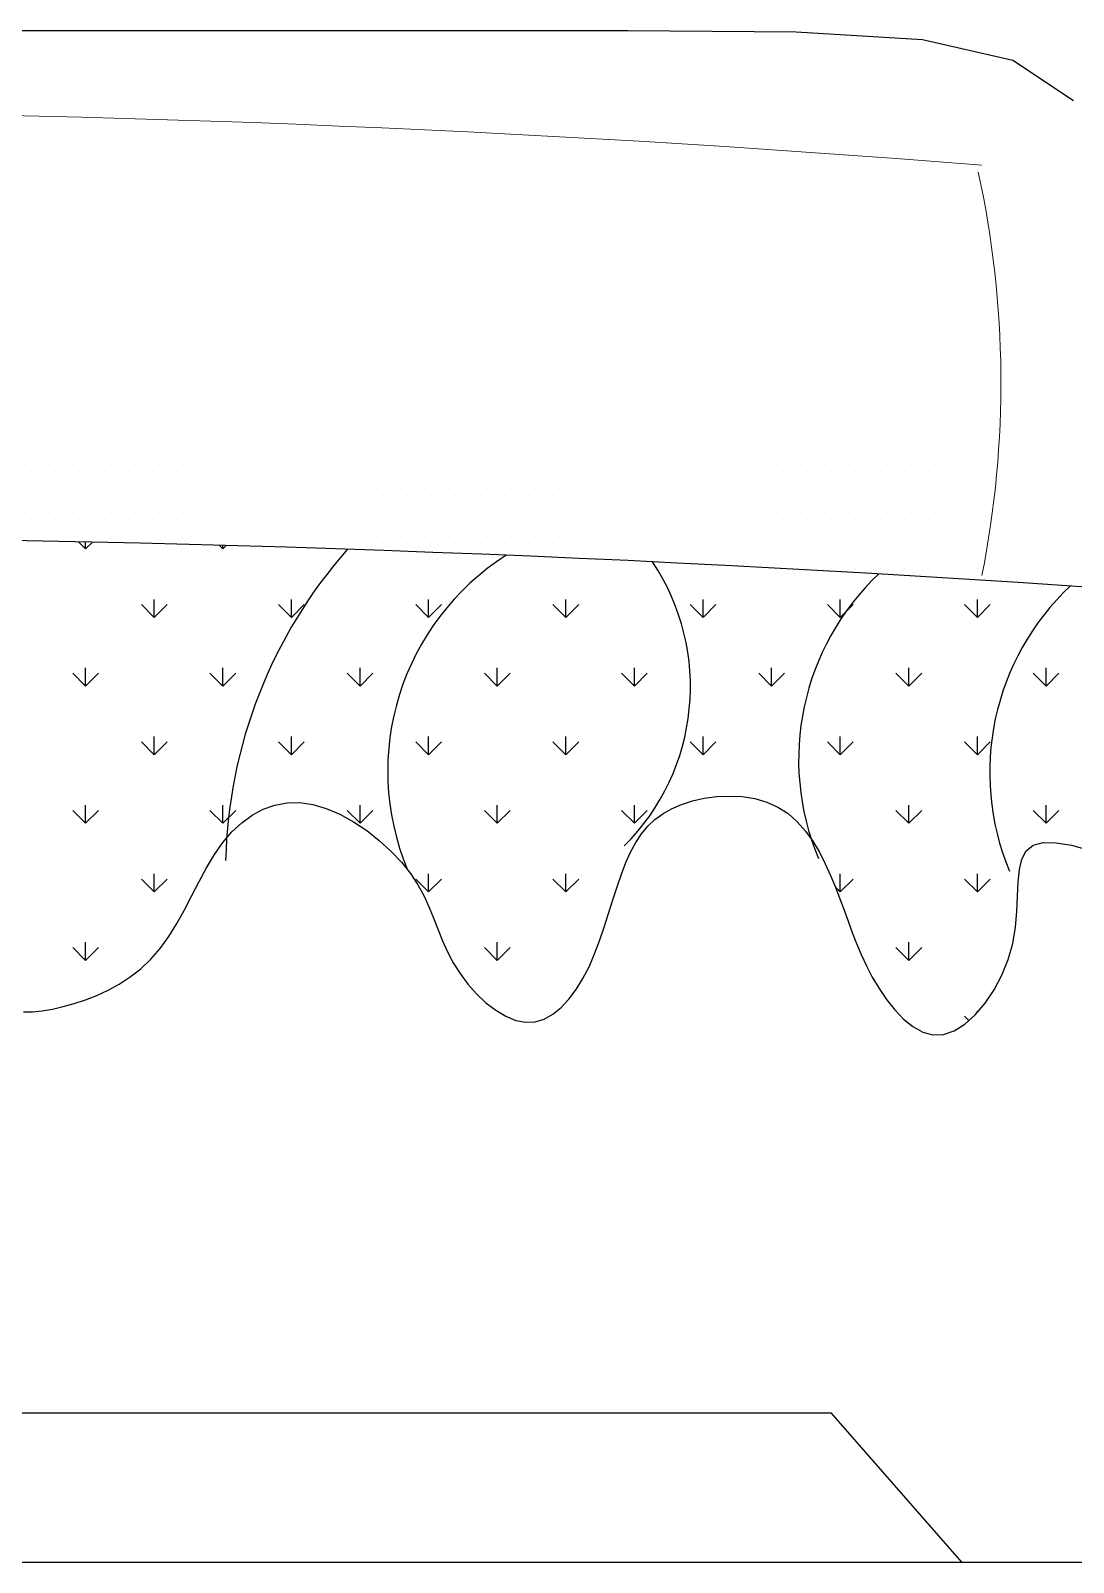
# Model space of a CAD drawing. Header units: millimetres. Extents: x -12161372 to 46643, y -9506984 to 15358.
# Drawn here: x 41142.7 to 41188.8, y 1097.9 to 1165.6 of the extents above; entities that cross this region are included whole.
import ezdxf

# ---------------------------------------------------------------- set-up
doc = ezdxf.new("R2010")
doc.units = ezdxf.units.MM
doc.layers.add('BLOCK', color=6, linetype='Continuous')
doc.layers.add('sloof', color=7, linetype='Continuous')
doc.layers.add('hatch', color=7, linetype='Continuous', lineweight=5)
doc.layers.add('TAMPAK', color=20, linetype='Continuous', lineweight=13)

# ---------------------------------------------------------------- blocks, each defined once
blk = doc.blocks.new('*X748')
at = {"color": 0}
for p, q in [((223.0922, 435.2242), (223.0553, 435.2611)), ((223.0922, 435.2242), (223.0922, 435.2603)), ((223.0922, 435.2242), (223.1275, 435.2595)), ((223.7993, 435.2242), (223.7805, 435.243)), ((223.7993, 435.2242), (223.7993, 435.2425)), ((223.7993, 435.2242), (223.8171, 435.242)), ((223.4457, 434.8707), (223.3795, 434.937)), ((223.4457, 434.8707), (223.4457, 434.9644)), ((223.4457, 434.8707), (223.512, 434.937)), ((224.1528, 434.8707), (224.0866, 434.937)), ((224.1528, 434.8707), (224.1528, 434.9644)), ((224.1528, 434.8707), (224.2191, 434.937)), ((224.86, 434.8707), (224.7937, 434.937)), ((224.86, 434.8707), (224.86, 434.9644)), ((224.86, 434.8707), (224.9262, 434.937)), ((225.5671, 434.8707), (225.5008, 434.937)), ((225.5671, 434.8707), (225.5671, 434.9644)), ((225.5671, 434.8707), (225.6334, 434.937)), ((226.2742, 434.8707), (226.2079, 434.937)), ((226.2742, 434.8707), (226.2742, 434.9644)), ((226.2742, 434.8707), (226.3405, 434.937)), ((226.9813, 434.8707), (226.915, 434.937)), ((226.9813, 434.8707), (226.9813, 434.9644)), ((226.9813, 434.8707), (227.0476, 434.937)), ((227.6884, 434.8707), (227.6221, 434.937)), ((227.6884, 434.8707), (227.6884, 434.9644)), ((227.6884, 434.8707), (227.7547, 434.937)), ((223.0922, 434.5171), (223.0922, 434.6109)), ((223.7993, 434.5171), (223.7993, 434.6109)), ((224.5064, 434.5171), (224.5064, 434.6109)), ((225.2135, 434.5171), (225.2135, 434.6109)), ((225.9206, 434.5171), (225.9206, 434.6109)), ((226.6277, 434.5171), (226.6277, 434.6109)), ((227.3348, 434.5171), (227.3348, 434.6109)), ((228.0419, 434.5171), (228.0419, 434.6109)), ((223.0922, 434.5171), (223.0259, 434.5834)), ((223.0922, 434.5171), (223.1585, 434.5834)), ((223.7993, 434.5171), (223.733, 434.5834)), ((223.7993, 434.5171), (223.8656, 434.5834)), ((224.5064, 434.5171), (224.4401, 434.5834)), ((224.5064, 434.5171), (224.5727, 434.5834)), ((225.2135, 434.5171), (225.1472, 434.5834)), ((225.2135, 434.5171), (225.2798, 434.5834)), ((225.9206, 434.5171), (225.8543, 434.5834)), ((225.9206, 434.5171), (225.9869, 434.5834)), ((226.6277, 434.5171), (226.5614, 434.5834)), ((226.6277, 434.5171), (226.694, 434.5834)), ((227.3348, 434.5171), (227.2685, 434.5834)), ((227.3348, 434.5171), (227.4011, 434.5834)), ((228.0419, 434.5171), (227.9756, 434.5834)), ((228.0419, 434.5171), (228.1082, 434.5834)), ((223.4457, 434.1636), (223.3795, 434.2299)), ((223.4457, 434.1636), (223.4457, 434.2573)), ((223.4457, 434.1636), (223.512, 434.2299)), ((224.1528, 434.1636), (224.0866, 434.2299)), ((224.1528, 434.1636), (224.1528, 434.2573)), ((224.1528, 434.1636), (224.2191, 434.2299)), ((224.86, 434.1636), (224.7937, 434.2299)), ((224.86, 434.1636), (224.86, 434.2573)), ((224.86, 434.1636), (224.9262, 434.2299)), ((225.5671, 434.1636), (225.5008, 434.2299)), ((225.5671, 434.1636), (225.5671, 434.2573)), ((225.5671, 434.1636), (225.6334, 434.2299)), ((226.2742, 434.1636), (226.2079, 434.2299)), ((226.2742, 434.1636), (226.2742, 434.2573)), ((226.2742, 434.1636), (226.3405, 434.2299)), ((226.9813, 434.1636), (226.915, 434.2299)), ((226.9813, 434.1636), (226.9813, 434.2573)), ((226.9813, 434.1636), (227.0476, 434.2299)), ((227.6884, 434.1636), (227.6221, 434.2299)), ((227.6884, 434.1636), (227.6884, 434.2573)), ((227.6884, 434.1636), (227.7547, 434.2299)), ((223.0922, 433.81), (223.0922, 433.9038)), ((223.7993, 433.81), (223.7993, 433.9038)), ((224.5064, 433.81), (224.5064, 433.9038)), ((225.2135, 433.81), (225.2135, 433.9038)), ((225.9206, 433.81), (225.9206, 433.9038)), ((227.3348, 433.81), (227.3348, 433.9038)), ((228.0419, 433.81), (228.0419, 433.9038)), ((223.0922, 433.81), (223.0259, 433.8763)), ((223.0922, 433.81), (223.1585, 433.8763)), ((223.7993, 433.81), (223.733, 433.8763)), ((223.7993, 433.81), (223.8656, 433.8763)), ((224.5064, 433.81), (224.4401, 433.8763)), ((224.5064, 433.81), (224.5727, 433.8763)), ((225.2135, 433.81), (225.1472, 433.8763)), ((225.2135, 433.81), (225.2798, 433.8763)), ((225.9206, 433.81), (225.8543, 433.8763)), ((225.9206, 433.81), (225.9869, 433.8763)), ((226.6911, 433.8734), (226.694, 433.8763)), ((227.3348, 433.81), (227.2685, 433.8763)), ((227.3348, 433.81), (227.4011, 433.8763)), ((228.0419, 433.81), (227.9756, 433.8763)), ((228.0419, 433.81), (228.1082, 433.8763)), ((223.4457, 433.4565), (223.3795, 433.5227)), ((223.4457, 433.4565), (223.4457, 433.5502)), ((223.4457, 433.4565), (223.512, 433.5227)), ((224.86, 433.4565), (224.7937, 433.5227)), ((224.86, 433.4565), (224.86, 433.5502)), ((224.86, 433.4565), (224.9262, 433.5227)), ((225.5671, 433.4565), (225.5008, 433.5227)), ((225.5671, 433.4565), (225.5671, 433.5502)), ((225.5671, 433.4565), (225.6334, 433.5227)), ((226.9813, 433.4565), (226.9813, 433.5502)), ((226.9813, 433.4565), (227.0476, 433.5227)), ((227.6884, 433.4565), (227.6221, 433.5227)), ((227.6884, 433.4565), (227.6884, 433.5502)), ((227.6884, 433.4565), (227.7547, 433.5227)), ((226.9813, 433.4565), (226.9562, 433.4815)), ((223.0922, 433.1029), (223.0922, 433.1967)), ((225.2135, 433.1029), (225.2135, 433.1967)), ((227.3348, 433.1029), (227.3348, 433.1967)), ((223.0922, 433.1029), (223.0259, 433.1692)), ((223.0922, 433.1029), (223.1585, 433.1692)), ((225.2135, 433.1029), (225.1472, 433.1692)), ((225.2135, 433.1029), (225.2798, 433.1692)), ((227.3348, 433.1029), (227.2685, 433.1692)), ((227.3348, 433.1029), (227.4011, 433.1692)), ((227.6448, 432.7929), (227.6221, 432.8156)), ((227.6884, 432.8353), (227.6884, 432.8431))]:
    blk.add_line(p, q, dxfattribs=at)
blk = doc.blocks.new('*X749')
at = {"color": 0}
for p, q in [((222.8125, 437.375), (222.8125, 437.375)), ((222.9375, 437.375), (222.9375, 437.375)), ((223.0625, 437.375), (223.0625, 437.375)), ((223.1875, 437.375), (223.1875, 437.375)), ((223.3125, 437.375), (223.3125, 437.375)), ((223.4375, 437.375), (223.4375, 437.375)), ((223.5625, 437.375), (223.5625, 437.375)), ((223.6875, 437.375), (223.6875, 437.375)), ((223.8125, 437.375), (223.8125, 437.375)), ((223.9375, 437.375), (223.9375, 437.375)), ((224.0625, 437.375), (224.0625, 437.375)), ((224.1875, 437.375), (224.1875, 437.375)), ((224.3125, 437.375), (224.3125, 437.375)), ((224.4375, 437.375), (224.4375, 437.375)), ((224.5625, 437.375), (224.5625, 437.375)), ((224.6875, 437.375), (224.6875, 437.375)), ((224.8125, 437.375), (224.8125, 437.375)), ((224.9375, 437.375), (224.9375, 437.375)), ((222.875, 437.25), (222.875, 437.25)), ((223, 437.25), (223, 437.25)), ((223.125, 437.25), (223.125, 437.25)), ((223.25, 437.25), (223.25, 437.25)), ((223.375, 437.25), (223.375, 437.25)), ((223.5, 437.25), (223.5, 437.25)), ((223.625, 437.25), (223.625, 437.25)), ((223.75, 437.25), (223.75, 437.25)), ((223.875, 437.25), (223.875, 437.25)), ((224, 437.25), (224, 437.25)), ((224.125, 437.25), (224.125, 437.25)), ((224.25, 437.25), (224.25, 437.25)), ((224.375, 437.25), (224.375, 437.25)), ((224.5, 437.25), (224.5, 437.25)), ((224.625, 437.25), (224.625, 437.25)), ((224.75, 437.25), (224.75, 437.25)), ((224.875, 437.25), (224.875, 437.25)), ((225, 437.25), (225, 437.25)), ((225.125, 437.25), (225.125, 437.25)), ((225.25, 437.25), (225.25, 437.25)), ((225.375, 437.25), (225.375, 437.25)), ((225.5, 437.25), (225.5, 437.25)), ((225.625, 437.25), (225.625, 437.25)), ((225.75, 437.25), (225.75, 437.25)), ((225.875, 437.25), (225.875, 437.25)), ((226, 437.25), (226, 437.25)), ((226.125, 437.25), (226.125, 437.25)), ((226.25, 437.25), (226.25, 437.25)), ((226.375, 437.25), (226.375, 437.25)), ((226.5, 437.25), (226.5, 437.25)), ((226.625, 437.25), (226.625, 437.25)), ((226.75, 437.25), (226.75, 437.25)), ((226.875, 437.25), (226.875, 437.25)), ((227, 437.25), (227, 437.25)), ((222.8125, 437.125), (222.8125, 437.125)), ((222.9375, 437.125), (222.9375, 437.125)), ((223.0625, 437.125), (223.0625, 437.125)), ((223.1875, 437.125), (223.1875, 437.125)), ((223.3125, 437.125), (223.3125, 437.125)), ((223.4375, 437.125), (223.4375, 437.125)), ((223.5625, 437.125), (223.5625, 437.125)), ((223.6875, 437.125), (223.6875, 437.125)), ((223.8125, 437.125), (223.8125, 437.125)), ((223.9375, 437.125), (223.9375, 437.125)), ((224.0625, 437.125), (224.0625, 437.125)), ((224.1875, 437.125), (224.1875, 437.125)), ((224.3125, 437.125), (224.3125, 437.125)), ((224.4375, 437.125), (224.4375, 437.125)), ((224.5625, 437.125), (224.5625, 437.125)), ((224.6875, 437.125), (224.6875, 437.125)), ((224.8125, 437.125), (224.8125, 437.125)), ((224.9375, 437.125), (224.9375, 437.125)), ((225.0625, 437.125), (225.0625, 437.125)), ((225.1875, 437.125), (225.1875, 437.125)), ((225.3125, 437.125), (225.3125, 437.125)), ((225.4375, 437.125), (225.4375, 437.125)), ((225.5625, 437.125), (225.5625, 437.125)), ((225.6875, 437.125), (225.6875, 437.125)), ((225.8125, 437.125), (225.8125, 437.125)), ((225.9375, 437.125), (225.9375, 437.125)), ((226.0625, 437.125), (226.0625, 437.125)), ((226.1875, 437.125), (226.1875, 437.125)), ((226.3125, 437.125), (226.3125, 437.125)), ((226.4375, 437.125), (226.4375, 437.125)), ((226.5625, 437.125), (226.5625, 437.125)), ((226.6875, 437.125), (226.6875, 437.125)), ((226.8125, 437.125), (226.8125, 437.125)), ((226.9375, 437.125), (226.9375, 437.125)), ((227.0625, 437.125), (227.0625, 437.125)), ((227.1875, 437.125), (227.1875, 437.125)), ((227.3125, 437.125), (227.3125, 437.125)), ((227.4375, 437.125), (227.4375, 437.125)), ((227.5625, 437.125), (227.5625, 437.125)), ((227.6875, 437.125), (227.6875, 437.125)), ((222.875, 437), (222.875, 437)), ((223, 437), (223, 437)), ((223.125, 437), (223.125, 437)), ((223.25, 437), (223.25, 437)), ((223.375, 437), (223.375, 437)), ((223.5, 437), (223.5, 437)), ((223.625, 437), (223.625, 437)), ((223.75, 437), (223.75, 437)), ((223.875, 437), (223.875, 437)), ((224, 437), (224, 437)), ((224.125, 437), (224.125, 437)), ((224.25, 437), (224.25, 437)), ((224.375, 437), (224.375, 437)), ((224.5, 437), (224.5, 437)), ((224.625, 437), (224.625, 437)), ((224.75, 437), (224.75, 437)), ((224.875, 437), (224.875, 437)), ((225, 437), (225, 437)), ((225.125, 437), (225.125, 437)), ((225.25, 437), (225.25, 437)), ((225.375, 437), (225.375, 437)), ((225.5, 437), (225.5, 437)), ((225.625, 437), (225.625, 437)), ((225.75, 437), (225.75, 437)), ((225.875, 437), (225.875, 437)), ((226, 437), (226, 437)), ((226.125, 437), (226.125, 437)), ((226.25, 437), (226.25, 437)), ((226.375, 437), (226.375, 437)), ((226.5, 437), (226.5, 437)), ((226.625, 437), (226.625, 437)), ((226.75, 437), (226.75, 437)), ((226.875, 437), (226.875, 437)), ((227, 437), (227, 437)), ((227.125, 437), (227.125, 437)), ((227.25, 437), (227.25, 437)), ((227.375, 437), (227.375, 437)), ((227.5, 437), (227.5, 437)), ((227.625, 437), (227.625, 437)), ((222.8125, 436.875), (222.8125, 436.875)), ((222.9375, 436.875), (222.9375, 436.875)), ((223.0625, 436.875), (223.0625, 436.875)), ((223.1875, 436.875), (223.1875, 436.875)), ((223.3125, 436.875), (223.3125, 436.875)), ((223.4375, 436.875), (223.4375, 436.875)), ((223.5625, 436.875), (223.5625, 436.875)), ((223.6875, 436.875), (223.6875, 436.875)), ((223.8125, 436.875), (223.8125, 436.875)), ((223.9375, 436.875), (223.9375, 436.875)), ((224.0625, 436.875), (224.0625, 436.875)), ((224.1875, 436.875), (224.1875, 436.875)), ((224.3125, 436.875), (224.3125, 436.875)), ((224.4375, 436.875), (224.4375, 436.875)), ((224.5625, 436.875), (224.5625, 436.875)), ((224.6875, 436.875), (224.6875, 436.875)), ((224.8125, 436.875), (224.8125, 436.875)), ((224.9375, 436.875), (224.9375, 436.875)), ((225.0625, 436.875), (225.0625, 436.875)), ((225.1875, 436.875), (225.1875, 436.875)), ((225.3125, 436.875), (225.3125, 436.875)), ((225.4375, 436.875), (225.4375, 436.875)), ((225.5625, 436.875), (225.5625, 436.875)), ((225.6875, 436.875), (225.6875, 436.875)), ((225.8125, 436.875), (225.8125, 436.875)), ((225.9375, 436.875), (225.9375, 436.875)), ((226.0625, 436.875), (226.0625, 436.875)), ((226.1875, 436.875), (226.1875, 436.875)), ((226.3125, 436.875), (226.3125, 436.875)), ((226.4375, 436.875), (226.4375, 436.875)), ((226.5625, 436.875), (226.5625, 436.875)), ((226.6875, 436.875), (226.6875, 436.875)), ((226.8125, 436.875), (226.8125, 436.875)), ((226.9375, 436.875), (226.9375, 436.875)), ((227.0625, 436.875), (227.0625, 436.875)), ((227.1875, 436.875), (227.1875, 436.875)), ((227.3125, 436.875), (227.3125, 436.875)), ((227.4375, 436.875), (227.4375, 436.875)), ((227.5625, 436.875), (227.5625, 436.875)), ((227.6875, 436.875), (227.6875, 436.875)), ((222.875, 436.75), (222.875, 436.75)), ((223, 436.75), (223, 436.75)), ((223.125, 436.75), (223.125, 436.75)), ((223.25, 436.75), (223.25, 436.75)), ((223.375, 436.75), (223.375, 436.75)), ((223.5, 436.75), (223.5, 436.75)), ((223.625, 436.75), (223.625, 436.75)), ((223.75, 436.75), (223.75, 436.75)), ((223.875, 436.75), (223.875, 436.75)), ((224, 436.75), (224, 436.75)), ((224.125, 436.75), (224.125, 436.75)), ((224.25, 436.75), (224.25, 436.75)), ((224.375, 436.75), (224.375, 436.75)), ((224.5, 436.75), (224.5, 436.75)), ((224.625, 436.75), (224.625, 436.75)), ((224.75, 436.75), (224.75, 436.75)), ((224.875, 436.75), (224.875, 436.75)), ((225, 436.75), (225, 436.75)), ((225.125, 436.75), (225.125, 436.75)), ((225.25, 436.75), (225.25, 436.75)), ((225.375, 436.75), (225.375, 436.75)), ((225.5, 436.75), (225.5, 436.75)), ((225.625, 436.75), (225.625, 436.75)), ((225.75, 436.75), (225.75, 436.75)), ((225.875, 436.75), (225.875, 436.75)), ((226, 436.75), (226, 436.75)), ((226.125, 436.75), (226.125, 436.75)), ((226.25, 436.75), (226.25, 436.75)), ((226.375, 436.75), (226.375, 436.75)), ((226.5, 436.75), (226.5, 436.75)), ((226.625, 436.75), (226.625, 436.75)), ((226.75, 436.75), (226.75, 436.75)), ((226.875, 436.75), (226.875, 436.75)), ((227, 436.75), (227, 436.75)), ((227.125, 436.75), (227.125, 436.75)), ((227.25, 436.75), (227.25, 436.75)), ((227.375, 436.75), (227.375, 436.75)), ((227.5, 436.75), (227.5, 436.75)), ((227.625, 436.75), (227.625, 436.75)), ((227.75, 436.75), (227.75, 436.75)), ((222.8125, 436.625), (222.8125, 436.625)), ((222.9375, 436.625), (222.9375, 436.625)), ((223.0625, 436.625), (223.0625, 436.625)), ((223.1875, 436.625), (223.1875, 436.625)), ((223.3125, 436.625), (223.3125, 436.625)), ((223.4375, 436.625), (223.4375, 436.625)), ((223.5625, 436.625), (223.5625, 436.625)), ((223.6875, 436.625), (223.6875, 436.625)), ((223.8125, 436.625), (223.8125, 436.625)), ((223.9375, 436.625), (223.9375, 436.625)), ((224.0625, 436.625), (224.0625, 436.625)), ((224.1875, 436.625), (224.1875, 436.625)), ((224.3125, 436.625), (224.3125, 436.625)), ((224.4375, 436.625), (224.4375, 436.625)), ((224.5625, 436.625), (224.5625, 436.625)), ((224.6875, 436.625), (224.6875, 436.625)), ((224.8125, 436.625), (224.8125, 436.625)), ((224.9375, 436.625), (224.9375, 436.625)), ((225.0625, 436.625), (225.0625, 436.625)), ((225.1875, 436.625), (225.1875, 436.625)), ((225.3125, 436.625), (225.3125, 436.625)), ((225.4375, 436.625), (225.4375, 436.625)), ((225.5625, 436.625), (225.5625, 436.625)), ((225.6875, 436.625), (225.6875, 436.625)), ((225.8125, 436.625), (225.8125, 436.625)), ((225.9375, 436.625), (225.9375, 436.625)), ((226.0625, 436.625), (226.0625, 436.625)), ((226.1875, 436.625), (226.1875, 436.625)), ((226.3125, 436.625), (226.3125, 436.625)), ((226.4375, 436.625), (226.4375, 436.625)), ((226.5625, 436.625), (226.5625, 436.625)), ((226.6875, 436.625), (226.6875, 436.625)), ((226.8125, 436.625), (226.8125, 436.625)), ((226.9375, 436.625), (226.9375, 436.625)), ((227.0625, 436.625), (227.0625, 436.625)), ((227.1875, 436.625), (227.1875, 436.625)), ((227.3125, 436.625), (227.3125, 436.625)), ((227.4375, 436.625), (227.4375, 436.625)), ((227.5625, 436.625), (227.5625, 436.625)), ((227.6875, 436.625), (227.6875, 436.625)), ((222.875, 436.5), (222.875, 436.5)), ((223, 436.5), (223, 436.5)), ((223.125, 436.5), (223.125, 436.5)), ((223.25, 436.5), (223.25, 436.5)), ((223.375, 436.5), (223.375, 436.5)), ((223.5, 436.5), (223.5, 436.5)), ((223.625, 436.5), (223.625, 436.5)), ((223.75, 436.5), (223.75, 436.5)), ((223.875, 436.5), (223.875, 436.5)), ((224, 436.5), (224, 436.5)), ((224.125, 436.5), (224.125, 436.5)), ((224.25, 436.5), (224.25, 436.5)), ((224.375, 436.5), (224.375, 436.5)), ((224.5, 436.5), (224.5, 436.5)), ((224.625, 436.5), (224.625, 436.5)), ((224.75, 436.5), (224.75, 436.5)), ((224.875, 436.5), (224.875, 436.5)), ((225, 436.5), (225, 436.5)), ((225.125, 436.5), (225.125, 436.5)), ((225.25, 436.5), (225.25, 436.5)), ((225.375, 436.5), (225.375, 436.5)), ((225.5, 436.5), (225.5, 436.5)), ((225.625, 436.5), (225.625, 436.5)), ((225.75, 436.5), (225.75, 436.5)), ((225.875, 436.5), (225.875, 436.5)), ((226, 436.5), (226, 436.5)), ((226.125, 436.5), (226.125, 436.5)), ((226.25, 436.5), (226.25, 436.5)), ((226.375, 436.5), (226.375, 436.5)), ((226.5, 436.5), (226.5, 436.5)), ((226.625, 436.5), (226.625, 436.5)), ((226.75, 436.5), (226.75, 436.5)), ((226.875, 436.5), (226.875, 436.5)), ((227, 436.5), (227, 436.5)), ((227.125, 436.5), (227.125, 436.5)), ((227.25, 436.5), (227.25, 436.5)), ((227.375, 436.5), (227.375, 436.5)), ((227.5, 436.5), (227.5, 436.5)), ((227.625, 436.5), (227.625, 436.5)), ((227.75, 436.5), (227.75, 436.5)), ((222.8125, 436.375), (222.8125, 436.375)), ((222.9375, 436.375), (222.9375, 436.375)), ((223.0625, 436.375), (223.0625, 436.375)), ((223.1875, 436.375), (223.1875, 436.375)), ((223.3125, 436.375), (223.3125, 436.375)), ((223.4375, 436.375), (223.4375, 436.375)), ((223.5625, 436.375), (223.5625, 436.375)), ((223.6875, 436.375), (223.6875, 436.375)), ((223.8125, 436.375), (223.8125, 436.375)), ((223.9375, 436.375), (223.9375, 436.375)), ((224.0625, 436.375), (224.0625, 436.375)), ((224.1875, 436.375), (224.1875, 436.375)), ((224.3125, 436.375), (224.3125, 436.375)), ((224.4375, 436.375), (224.4375, 436.375)), ((224.5625, 436.375), (224.5625, 436.375)), ((224.6875, 436.375), (224.6875, 436.375)), ((224.8125, 436.375), (224.8125, 436.375)), ((224.9375, 436.375), (224.9375, 436.375)), ((225.0625, 436.375), (225.0625, 436.375)), ((225.1875, 436.375), (225.1875, 436.375)), ((225.3125, 436.375), (225.3125, 436.375)), ((225.4375, 436.375), (225.4375, 436.375)), ((225.5625, 436.375), (225.5625, 436.375)), ((225.6875, 436.375), (225.6875, 436.375)), ((225.8125, 436.375), (225.8125, 436.375)), ((225.9375, 436.375), (225.9375, 436.375)), ((226.0625, 436.375), (226.0625, 436.375)), ((226.1875, 436.375), (226.1875, 436.375)), ((226.3125, 436.375), (226.3125, 436.375)), ((226.4375, 436.375), (226.4375, 436.375)), ((226.5625, 436.375), (226.5625, 436.375)), ((226.6875, 436.375), (226.6875, 436.375)), ((226.8125, 436.375), (226.8125, 436.375)), ((226.9375, 436.375), (226.9375, 436.375)), ((227.0625, 436.375), (227.0625, 436.375)), ((227.1875, 436.375), (227.1875, 436.375)), ((227.3125, 436.375), (227.3125, 436.375)), ((227.4375, 436.375), (227.4375, 436.375)), ((227.5625, 436.375), (227.5625, 436.375)), ((227.6875, 436.375), (227.6875, 436.375)), ((222.875, 436.25), (222.875, 436.25)), ((223, 436.25), (223, 436.25)), ((223.125, 436.25), (223.125, 436.25)), ((223.25, 436.25), (223.25, 436.25)), ((223.375, 436.25), (223.375, 436.25)), ((223.5, 436.25), (223.5, 436.25)), ((223.625, 436.25), (223.625, 436.25)), ((223.75, 436.25), (223.75, 436.25)), ((223.875, 436.25), (223.875, 436.25)), ((224, 436.25), (224, 436.25)), ((224.125, 436.25), (224.125, 436.25)), ((224.25, 436.25), (224.25, 436.25)), ((224.375, 436.25), (224.375, 436.25)), ((224.5, 436.25), (224.5, 436.25)), ((224.625, 436.25), (224.625, 436.25)), ((224.75, 436.25), (224.75, 436.25)), ((224.875, 436.25), (224.875, 436.25)), ((225, 436.25), (225, 436.25)), ((225.125, 436.25), (225.125, 436.25)), ((225.25, 436.25), (225.25, 436.25)), ((225.375, 436.25), (225.375, 436.25)), ((225.5, 436.25), (225.5, 436.25)), ((225.625, 436.25), (225.625, 436.25)), ((225.75, 436.25), (225.75, 436.25)), ((225.875, 436.25), (225.875, 436.25)), ((226, 436.25), (226, 436.25)), ((226.125, 436.25), (226.125, 436.25)), ((226.25, 436.25), (226.25, 436.25)), ((226.375, 436.25), (226.375, 436.25)), ((226.5, 436.25), (226.5, 436.25)), ((226.625, 436.25), (226.625, 436.25)), ((226.75, 436.25), (226.75, 436.25)), ((226.875, 436.25), (226.875, 436.25)), ((227, 436.25), (227, 436.25)), ((227.125, 436.25), (227.125, 436.25)), ((227.25, 436.25), (227.25, 436.25)), ((227.375, 436.25), (227.375, 436.25)), ((227.5, 436.25), (227.5, 436.25)), ((227.625, 436.25), (227.625, 436.25)), ((227.75, 436.25), (227.75, 436.25)), ((222.8125, 436.125), (222.8125, 436.125)), ((222.9375, 436.125), (222.9375, 436.125)), ((223.0625, 436.125), (223.0625, 436.125)), ((223.1875, 436.125), (223.1875, 436.125)), ((223.3125, 436.125), (223.3125, 436.125)), ((223.4375, 436.125), (223.4375, 436.125)), ((223.5625, 436.125), (223.5625, 436.125)), ((223.6875, 436.125), (223.6875, 436.125)), ((223.8125, 436.125), (223.8125, 436.125)), ((223.9375, 436.125), (223.9375, 436.125)), ((224.0625, 436.125), (224.0625, 436.125)), ((224.1875, 436.125), (224.1875, 436.125)), ((224.3125, 436.125), (224.3125, 436.125)), ((224.4375, 436.125), (224.4375, 436.125)), ((224.5625, 436.125), (224.5625, 436.125)), ((224.6875, 436.125), (224.6875, 436.125)), ((224.8125, 436.125), (224.8125, 436.125)), ((224.9375, 436.125), (224.9375, 436.125)), ((225.0625, 436.125), (225.0625, 436.125)), ((225.1875, 436.125), (225.1875, 436.125)), ((225.3125, 436.125), (225.3125, 436.125)), ((225.4375, 436.125), (225.4375, 436.125)), ((225.5625, 436.125), (225.5625, 436.125)), ((225.6875, 436.125), (225.6875, 436.125)), ((225.8125, 436.125), (225.8125, 436.125)), ((225.9375, 436.125), (225.9375, 436.125)), ((226.0625, 436.125), (226.0625, 436.125)), ((226.1875, 436.125), (226.1875, 436.125)), ((226.3125, 436.125), (226.3125, 436.125)), ((226.4375, 436.125), (226.4375, 436.125)), ((226.5625, 436.125), (226.5625, 436.125)), ((226.6875, 436.125), (226.6875, 436.125)), ((226.8125, 436.125), (226.8125, 436.125)), ((226.9375, 436.125), (226.9375, 436.125)), ((227.0625, 436.125), (227.0625, 436.125)), ((227.1875, 436.125), (227.1875, 436.125)), ((227.3125, 436.125), (227.3125, 436.125)), ((227.4375, 436.125), (227.4375, 436.125)), ((227.5625, 436.125), (227.5625, 436.125)), ((227.6875, 436.125), (227.6875, 436.125)), ((222.875, 436), (222.875, 436)), ((223, 436), (223, 436)), ((223.125, 436), (223.125, 436)), ((223.25, 436), (223.25, 436)), ((223.375, 436), (223.375, 436)), ((223.5, 436), (223.5, 436)), ((223.625, 436), (223.625, 436)), ((223.75, 436), (223.75, 436)), ((223.875, 436), (223.875, 436)), ((224, 436), (224, 436)), ((224.125, 436), (224.125, 436)), ((224.25, 436), (224.25, 436)), ((224.375, 436), (224.375, 436)), ((224.5, 436), (224.5, 436)), ((224.625, 436), (224.625, 436)), ((224.75, 436), (224.75, 436)), ((224.875, 436), (224.875, 436)), ((225, 436), (225, 436)), ((225.125, 436), (225.125, 436)), ((225.25, 436), (225.25, 436)), ((225.375, 436), (225.375, 436)), ((225.5, 436), (225.5, 436)), ((225.625, 436), (225.625, 436)), ((225.75, 436), (225.75, 436)), ((225.875, 436), (225.875, 436)), ((226, 436), (226, 436)), ((226.125, 436), (226.125, 436)), ((226.25, 436), (226.25, 436)), ((226.375, 436), (226.375, 436)), ((226.5, 436), (226.5, 436)), ((226.625, 436), (226.625, 436)), ((226.75, 436), (226.75, 436)), ((226.875, 436), (226.875, 436)), ((227, 436), (227, 436)), ((227.125, 436), (227.125, 436)), ((227.25, 436), (227.25, 436)), ((227.375, 436), (227.375, 436)), ((227.5, 436), (227.5, 436)), ((227.625, 436), (227.625, 436)), ((227.75, 436), (227.75, 436)), ((222.8125, 435.875), (222.8125, 435.875)), ((222.9375, 435.875), (222.9375, 435.875)), ((223.0625, 435.875), (223.0625, 435.875)), ((223.1875, 435.875), (223.1875, 435.875)), ((223.3125, 435.875), (223.3125, 435.875)), ((223.4375, 435.875), (223.4375, 435.875)), ((223.5625, 435.875), (223.5625, 435.875)), ((223.6875, 435.875), (223.6875, 435.875)), ((223.8125, 435.875), (223.8125, 435.875)), ((223.9375, 435.875), (223.9375, 435.875)), ((224.0625, 435.875), (224.0625, 435.875)), ((224.1875, 435.875), (224.1875, 435.875)), ((224.3125, 435.875), (224.3125, 435.875)), ((224.4375, 435.875), (224.4375, 435.875)), ((224.5625, 435.875), (224.5625, 435.875)), ((224.6875, 435.875), (224.6875, 435.875)), ((224.8125, 435.875), (224.8125, 435.875)), ((224.9375, 435.875), (224.9375, 435.875)), ((225.0625, 435.875), (225.0625, 435.875)), ((225.1875, 435.875), (225.1875, 435.875)), ((225.3125, 435.875), (225.3125, 435.875)), ((225.4375, 435.875), (225.4375, 435.875)), ((225.5625, 435.875), (225.5625, 435.875)), ((225.6875, 435.875), (225.6875, 435.875)), ((225.8125, 435.875), (225.8125, 435.875)), ((225.9375, 435.875), (225.9375, 435.875)), ((226.0625, 435.875), (226.0625, 435.875)), ((226.1875, 435.875), (226.1875, 435.875)), ((226.3125, 435.875), (226.3125, 435.875)), ((226.4375, 435.875), (226.4375, 435.875)), ((226.5625, 435.875), (226.5625, 435.875)), ((226.6875, 435.875), (226.6875, 435.875)), ((226.8125, 435.875), (226.8125, 435.875)), ((226.9375, 435.875), (226.9375, 435.875)), ((227.0625, 435.875), (227.0625, 435.875)), ((227.1875, 435.875), (227.1875, 435.875)), ((227.3125, 435.875), (227.3125, 435.875)), ((227.4375, 435.875), (227.4375, 435.875)), ((227.5625, 435.875), (227.5625, 435.875)), ((227.6875, 435.875), (227.6875, 435.875)), ((222.875, 435.75), (222.875, 435.75)), ((223, 435.75), (223, 435.75)), ((223.125, 435.75), (223.125, 435.75)), ((223.25, 435.75), (223.25, 435.75)), ((223.375, 435.75), (223.375, 435.75)), ((223.5, 435.75), (223.5, 435.75)), ((223.625, 435.75), (223.625, 435.75)), ((223.75, 435.75), (223.75, 435.75)), ((223.875, 435.75), (223.875, 435.75)), ((224, 435.75), (224, 435.75)), ((224.125, 435.75), (224.125, 435.75)), ((224.25, 435.75), (224.25, 435.75)), ((224.375, 435.75), (224.375, 435.75)), ((224.5, 435.75), (224.5, 435.75)), ((224.625, 435.75), (224.625, 435.75)), ((224.75, 435.75), (224.75, 435.75)), ((224.875, 435.75), (224.875, 435.75)), ((225, 435.75), (225, 435.75)), ((225.125, 435.75), (225.125, 435.75)), ((225.25, 435.75), (225.25, 435.75)), ((225.375, 435.75), (225.375, 435.75)), ((225.5, 435.75), (225.5, 435.75)), ((225.625, 435.75), (225.625, 435.75)), ((225.75, 435.75), (225.75, 435.75)), ((225.875, 435.75), (225.875, 435.75)), ((226, 435.75), (226, 435.75)), ((226.125, 435.75), (226.125, 435.75)), ((226.25, 435.75), (226.25, 435.75)), ((226.375, 435.75), (226.375, 435.75)), ((226.5, 435.75), (226.5, 435.75)), ((226.625, 435.75), (226.625, 435.75)), ((226.75, 435.75), (226.75, 435.75)), ((226.875, 435.75), (226.875, 435.75)), ((227, 435.75), (227, 435.75)), ((227.125, 435.75), (227.125, 435.75)), ((227.25, 435.75), (227.25, 435.75)), ((227.375, 435.75), (227.375, 435.75)), ((227.5, 435.75), (227.5, 435.75)), ((227.625, 435.75), (227.625, 435.75)), ((227.75, 435.75), (227.75, 435.75)), ((222.8125, 435.625), (222.8125, 435.625)), ((222.9375, 435.625), (222.9375, 435.625)), ((223.0625, 435.625), (223.0625, 435.625)), ((223.1875, 435.625), (223.1875, 435.625)), ((223.3125, 435.625), (223.3125, 435.625)), ((223.4375, 435.625), (223.4375, 435.625)), ((223.5625, 435.625), (223.5625, 435.625)), ((223.6875, 435.625), (223.6875, 435.625)), ((223.8125, 435.625), (223.8125, 435.625)), ((223.9375, 435.625), (223.9375, 435.625)), ((224.0625, 435.625), (224.0625, 435.625)), ((224.1875, 435.625), (224.1875, 435.625)), ((224.3125, 435.625), (224.3125, 435.625)), ((224.4375, 435.625), (224.4375, 435.625)), ((224.5625, 435.625), (224.5625, 435.625)), ((224.6875, 435.625), (224.6875, 435.625)), ((224.8125, 435.625), (224.8125, 435.625)), ((224.9375, 435.625), (224.9375, 435.625)), ((225.0625, 435.625), (225.0625, 435.625)), ((225.1875, 435.625), (225.1875, 435.625)), ((225.3125, 435.625), (225.3125, 435.625)), ((225.4375, 435.625), (225.4375, 435.625)), ((225.5625, 435.625), (225.5625, 435.625)), ((225.6875, 435.625), (225.6875, 435.625)), ((225.8125, 435.625), (225.8125, 435.625)), ((225.9375, 435.625), (225.9375, 435.625)), ((226.0625, 435.625), (226.0625, 435.625)), ((226.1875, 435.625), (226.1875, 435.625)), ((226.3125, 435.625), (226.3125, 435.625)), ((226.4375, 435.625), (226.4375, 435.625)), ((226.5625, 435.625), (226.5625, 435.625)), ((226.6875, 435.625), (226.6875, 435.625)), ((226.8125, 435.625), (226.8125, 435.625)), ((226.9375, 435.625), (226.9375, 435.625)), ((227.0625, 435.625), (227.0625, 435.625)), ((227.1875, 435.625), (227.1875, 435.625)), ((227.3125, 435.625), (227.3125, 435.625)), ((227.4375, 435.625), (227.4375, 435.625)), ((227.5625, 435.625), (227.5625, 435.625)), ((227.6875, 435.625), (227.6875, 435.625)), ((222.875, 435.5), (222.875, 435.5)), ((223, 435.5), (223, 435.5)), ((223.125, 435.5), (223.125, 435.5)), ((223.25, 435.5), (223.25, 435.5)), ((223.375, 435.5), (223.375, 435.5)), ((223.5, 435.5), (223.5, 435.5)), ((223.625, 435.5), (223.625, 435.5)), ((223.75, 435.5), (223.75, 435.5)), ((223.875, 435.5), (223.875, 435.5)), ((224, 435.5), (224, 435.5)), ((224.125, 435.5), (224.125, 435.5)), ((224.25, 435.5), (224.25, 435.5)), ((224.375, 435.5), (224.375, 435.5)), ((224.5, 435.5), (224.5, 435.5)), ((224.625, 435.5), (224.625, 435.5)), ((224.75, 435.5), (224.75, 435.5)), ((224.875, 435.5), (224.875, 435.5)), ((225, 435.5), (225, 435.5)), ((225.125, 435.5), (225.125, 435.5)), ((225.25, 435.5), (225.25, 435.5)), ((225.375, 435.5), (225.375, 435.5)), ((225.5, 435.5), (225.5, 435.5)), ((225.625, 435.5), (225.625, 435.5)), ((225.75, 435.5), (225.75, 435.5)), ((225.875, 435.5), (225.875, 435.5)), ((226, 435.5), (226, 435.5)), ((226.125, 435.5), (226.125, 435.5)), ((226.25, 435.5), (226.25, 435.5)), ((226.375, 435.5), (226.375, 435.5)), ((226.5, 435.5), (226.5, 435.5)), ((226.625, 435.5), (226.625, 435.5)), ((226.75, 435.5), (226.75, 435.5)), ((226.875, 435.5), (226.875, 435.5)), ((227, 435.5), (227, 435.5)), ((227.125, 435.5), (227.125, 435.5)), ((227.25, 435.5), (227.25, 435.5)), ((227.375, 435.5), (227.375, 435.5)), ((227.5, 435.5), (227.5, 435.5)), ((227.625, 435.5), (227.625, 435.5)), ((227.75, 435.5), (227.75, 435.5)), ((222.8125, 435.375), (222.8125, 435.375)), ((222.9375, 435.375), (222.9375, 435.375)), ((223.0625, 435.375), (223.0625, 435.375)), ((223.1875, 435.375), (223.1875, 435.375)), ((223.3125, 435.375), (223.3125, 435.375)), ((223.4375, 435.375), (223.4375, 435.375)), ((223.5625, 435.375), (223.5625, 435.375)), ((223.6875, 435.375), (223.6875, 435.375)), ((223.8125, 435.375), (223.8125, 435.375)), ((223.9375, 435.375), (223.9375, 435.375)), ((224.0625, 435.375), (224.0625, 435.375)), ((224.1875, 435.375), (224.1875, 435.375)), ((224.3125, 435.375), (224.3125, 435.375)), ((224.4375, 435.375), (224.4375, 435.375)), ((224.5625, 435.375), (224.5625, 435.375)), ((224.6875, 435.375), (224.6875, 435.375)), ((224.8125, 435.375), (224.8125, 435.375)), ((224.9375, 435.375), (224.9375, 435.375)), ((225.0625, 435.375), (225.0625, 435.375)), ((225.1875, 435.375), (225.1875, 435.375)), ((225.3125, 435.375), (225.3125, 435.375)), ((225.4375, 435.375), (225.4375, 435.375)), ((225.5625, 435.375), (225.5625, 435.375)), ((225.6875, 435.375), (225.6875, 435.375)), ((225.8125, 435.375), (225.8125, 435.375)), ((225.9375, 435.375), (225.9375, 435.375)), ((226.0625, 435.375), (226.0625, 435.375)), ((226.1875, 435.375), (226.1875, 435.375)), ((226.3125, 435.375), (226.3125, 435.375)), ((226.4375, 435.375), (226.4375, 435.375)), ((226.5625, 435.375), (226.5625, 435.375)), ((226.6875, 435.375), (226.6875, 435.375)), ((226.8125, 435.375), (226.8125, 435.375)), ((226.9375, 435.375), (226.9375, 435.375)), ((227.0625, 435.375), (227.0625, 435.375)), ((227.1875, 435.375), (227.1875, 435.375)), ((227.3125, 435.375), (227.3125, 435.375)), ((227.4375, 435.375), (227.4375, 435.375)), ((227.5625, 435.375), (227.5625, 435.375)), ((227.6875, 435.375), (227.6875, 435.375)), ((223.625, 435.25), (223.625, 435.25)), ((223.75, 435.25), (223.75, 435.25)), ((223.875, 435.25), (223.875, 435.25)), ((224, 435.25), (224, 435.25)), ((224.125, 435.25), (224.125, 435.25)), ((224.25, 435.25), (224.25, 435.25)), ((224.375, 435.25), (224.375, 435.25)), ((224.5, 435.25), (224.5, 435.25)), ((224.625, 435.25), (224.625, 435.25)), ((224.75, 435.25), (224.75, 435.25)), ((224.875, 435.25), (224.875, 435.25)), ((225, 435.25), (225, 435.25)), ((225.125, 435.25), (225.125, 435.25)), ((225.25, 435.25), (225.25, 435.25)), ((225.375, 435.25), (225.375, 435.25)), ((225.5, 435.25), (225.5, 435.25)), ((225.625, 435.25), (225.625, 435.25)), ((225.75, 435.25), (225.75, 435.25)), ((225.875, 435.25), (225.875, 435.25)), ((226, 435.25), (226, 435.25)), ((226.125, 435.25), (226.125, 435.25)), ((226.25, 435.25), (226.25, 435.25)), ((226.375, 435.25), (226.375, 435.25)), ((226.5, 435.25), (226.5, 435.25)), ((226.625, 435.25), (226.625, 435.25)), ((226.75, 435.25), (226.75, 435.25)), ((226.875, 435.25), (226.875, 435.25)), ((227, 435.25), (227, 435.25)), ((227.125, 435.25), (227.125, 435.25)), ((227.25, 435.25), (227.25, 435.25)), ((227.375, 435.25), (227.375, 435.25)), ((227.5, 435.25), (227.5, 435.25)), ((227.625, 435.25), (227.625, 435.25)), ((226.6875, 435.125), (226.6875, 435.125)), ((226.8125, 435.125), (226.8125, 435.125)), ((226.9375, 435.125), (226.9375, 435.125)), ((227.0625, 435.125), (227.0625, 435.125)), ((227.1875, 435.125), (227.1875, 435.125)), ((227.3125, 435.125), (227.3125, 435.125)), ((227.4375, 435.125), (227.4375, 435.125)), ((227.5625, 435.125), (227.5625, 435.125)), ((227.6875, 435.125), (227.6875, 435.125))]:
    blk.add_line(p, q, dxfattribs=at)
blk = doc.blocks.new('A$C06D517F4')
at = {"layer": 'BLOCK', "color": 3}
for points in [[(409.11, 501.43), (409.62, 596.55), (413.21, 668.03), (422.95, 719.24), (441.91, 753.58), (473.18, 774.4), (519.82, 785.1), (584.92, 789.04), (671.54, 789.6), (781.23, 789.6), (909.37, 789.6), (1049.81, 789.6), (1196.41, 789.6), (1343, 789.6), (1483.45, 789.6), (1611.59, 789.6), (1721.28, 789.6), (1807.9, 789.04), (1873, 785.1), (1919.64, 774.4), (1950.91, 753.58)], [(1409.7, 283.72), (1414.37, 283.83), (1419.37, 284.34), (1424.65, 285.24), (1430.15, 286.49), (1435.83, 288.08), (1441.64, 289.99), (1447.5, 292.27), (1453.35, 294.96), (1459.13, 298.12), (1464.77, 301.79), (1470.2, 306.02), (1475.35, 310.88), (1480.17, 316.4), (1484.61, 322.6), (1488.74, 329.34), (1492.66, 336.45), (1496.47, 343.73), (1500.26, 351.01), (1504.13, 358.11), (1508.18, 364.85), (1512.51, 371.05), (1517.19, 376.55), (1522.23, 381.29), (1527.61, 385.21), (1533.3, 388.25), (1539.29, 390.37), (1545.56, 391.53), (1552.08, 391.65), (1558.85, 390.71), (1565.81, 388.67), (1572.85, 385.65), (1579.84, 381.8), (1586.64, 377.25), (1593.11, 372.16), (1599.12, 366.67), (1604.52, 360.92), (1609.19, 355.05), (1613.03, 349.2), (1616.19, 343.37), (1618.84, 337.58), (1621.19, 331.81), (1623.41, 326.08), (1625.69, 320.38), (1628.22, 314.71), (1631.19, 309.07), (1634.74, 303.49), (1638.8, 298.1), (1643.3, 293.05), (1648.11, 288.49), (1653.14, 284.6), (1658.29, 281.52), (1663.45, 279.4), (1668.53, 278.41), (1673.43, 278.66), (1678.13, 280.08), (1682.61, 282.56), (1686.86, 286), (1690.86, 290.27), (1694.59, 295.28), (1698.04, 300.92), (1701.2, 307.07), (1704.05, 313.63), (1706.65, 320.47), (1709.06, 327.47), (1711.32, 334.52), (1713.51, 341.49), (1715.68, 348.26), (1717.89, 354.71), (1720.2, 360.72), (1722.66, 366.19), (1725.34, 371.12), (1728.28, 375.54), (1731.53, 379.46), (1735.17, 382.92), (1739.23, 385.93), (1743.78, 388.52), (1748.87, 390.71), (1754.52, 392.51), (1760.62, 393.87), (1767.02, 394.74), (1773.58, 395.04), (1780.16, 394.72), (1786.61, 393.71), (1792.78, 391.95), (1798.54, 389.38), (1803.77, 385.96), (1808.48, 381.79), (1812.71, 377.01), (1816.5, 371.72), (1819.91, 366.05), (1822.97, 360.14), (1825.72, 354.1), (1828.21, 348.06), (1830.49, 342.12), (1832.63, 336.27), (1834.72, 330.5), (1836.84, 324.77), (1839.06, 319.06), (1841.48, 313.33), (1844.17, 307.57), (1847.21, 301.74), (1850.68, 295.86), (1854.54, 290.12), (1858.76, 284.77), (1863.3, 280.04), (1868.12, 276.17), (1873.19, 273.39), (1878.45, 271.95), (1883.89, 272.08), (1889.42, 273.95), (1894.94, 277.41), (1900.3, 282.23), (1905.35, 288.2), (1909.94, 295.09), (1913.94, 302.68), (1917.19, 310.75), (1919.56, 319.07), (1920.97, 327.42), (1921.69, 335.6), (1922.05, 343.41), (1922.38, 350.64), (1923.02, 357.09), (1924.3, 362.55), (1926.56, 366.83), (1930.13, 369.72), (1935.27, 371.07), (1941.89, 370.99), (1949.85, 369.64), (1958.98, 367.18)], [(1980, 359.6), (1980, 0), (1893.47, 0), (1826.09, 77.05)], [(573.91, 77.05), (1826.09, 77.05)]]:
    blk.add_lwpolyline(points, dxfattribs=at)
blk.add_arc((1193.31, -10728.61), 11257.38, 85.902444, 94.098679, dxfattribs=at)
at = {"layer": 'BLOCK', "color": 1}
for centre, radius, start, end in [((1764.93, 356.05), 251.07, 138.55075, 178.67955), ((1729.26, 407.93), 131.79, 122.43879, 202.71541), ((1637.66, 451.38), 115.81, 314.86274, 33.78698), ((1941.03, 413.78), 131.79, 133.37254, 202.71541), ((2039.49, 407.24), 131.79, 133.16752, 202.71541)]:
    blk.add_arc(centre, radius, start, end, dxfattribs=at)
at = {"layer": 'hatch', "color": 1}
for centre, radius, start, end in [((1196.41, -8176.15), 8924.48, 85.454305, 94.545695), ((1403.21, 608.19), 510.28, 348.76336, 12.27538)]:
    blk.add_arc(centre, radius, start, end, dxfattribs=at)
at = {"layer": 'BLOCK', "color": 2, "xscale": 100, "yscale": 100, "zscale": 100}
for name in ['*X749', '*X748']:
    blk.add_blockref(name, (-20867.45, -43000), dxfattribs=at)

msp = doc.modelspace()

# ---------------------------------------------------------------- linework, layer by layer
at = {"layer": 'sloof', "ltscale": 10}
msp.add_line((41705.582, 1097.944), (41004.082, 1097.944), dxfattribs=at)

# ---------------------------------------------------------------- block references
at = {"layer": 'TAMPAK', "xscale": 0.08573955076802726, "yscale": 0.08573955076802726, "zscale": 0.08573955076802726}
msp.add_blockref('A$C06D517F4', (41021.544, 1097.944), dxfattribs=at)

doc.saveas('drawing.dxf')
